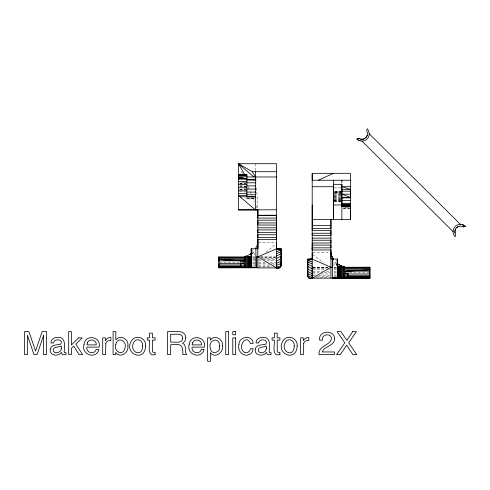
<?xml version="1.0" encoding="UTF-8"?>
<svg xmlns="http://www.w3.org/2000/svg" width="490" height="490" viewBox="0 0 490 490"><rect width="100%" height="100%" fill="white"/><g stroke="black" fill="none" stroke-linecap="round" stroke-linejoin="round"><path stroke-width="0.37" stroke-dasharray="2.45 1.84" d="M252.387 254.102L253.22 252.013L251.272 253.299M252.387 253.998L253.22 252.013L252.246 253.783M333.721 265.378L337.494 259.075M265.862 252.148L275.374 244.577M239.794 186.702L246.88 186.151M334.076 196.392L341.879 195.786M334.076 197.721L341.169 197.17M239.794 189.275L246.88 188.76M334.076 195.069L341.169 194.555M334.076 198.964L341.879 198.395M334.076 193.844L341.169 193.397M334.076 200.03L341.169 199.589M239.794 183.119L246.17 182.813M334.076 192.791L341.879 192.417M334.076 200.857L341.879 200.484M341.169 191.774L334.076 191.988L341.169 192.38M334.076 201.384L341.169 201.169M312.902 267.761L327.939 267.295M334.082 187.915L341.175 187.909M239.794 183.186L246.17 183.186M239.794 186.812L246.17 186.812M239.794 189.379L246.17 189.379M341.169 191.321L334.076 191.492L341.169 191.731M246.17 191.939L239.794 191.78M341.879 192.821L334.076 192.821L341.169 193.311M246.88 198.285L253.973 198.285M246.88 198.756L255.388 198.756M341.169 201.58L334.076 201.408M345.419 207.405L349.676 207.405M343.294 207.919L349.676 207.919M343.294 208.391L349.676 208.391M343.294 208.569L349.676 208.569M258.579 242.385L275.809 242.385M312.951 252.705L330.187 252.711M260.674 256.882L275.803 256.889M252.656 256.882L255.437 256.876M252.656 257.507L255.437 257.507M260.772 257.507L275.858 257.507M252.656 258.377L255.437 258.377M262.285 258.377L275.858 258.377M252.656 259.51L255.437 259.51M258.512 259.504L260.025 259.504M263.792 259.51L275.858 259.51M252.656 260.827L255.437 260.827M258.512 260.827L261.531 260.827M266.811 260.827L275.858 260.827M219.673 262.242L240.045 262.242M252.656 262.242L255.437 262.242M258.512 262.242L265.298 262.242M269.825 262.242L275.858 262.242M252.656 263.657L255.437 263.657M258.512 263.657L266.811 263.657M271.331 263.657L275.858 263.657M252.656 264.98L255.437 264.98M258.512 264.98L269.825 264.98M272.838 264.98L275.858 264.98M252.656 266.113L255.437 266.113M258.512 266.107L271.331 266.113M258.512 266.977L272.085 266.983M334.021 267.203L336.802 267.203M312.957 267.215L328.092 267.203M312.908 267.828L327.988 267.828M334.021 267.828L336.802 267.828M312.908 268.698L326.481 268.698M334.021 268.698L336.802 268.698M312.908 269.831L324.974 269.831M328.741 269.831L330.248 269.831M334.021 269.831L336.802 269.831M312.908 271.154L322.708 271.148M326.481 271.148L330.248 271.148M334.021 271.148L336.802 271.148M312.908 272.569L318.941 272.569M324.215 272.569L330.248 272.562M334.021 272.569L336.802 272.569M349.474 272.569L369.086 272.569M312.908 273.983L317.428 273.983M321.201 273.983L330.248 273.983M334.021 273.983L336.802 273.983M312.908 275.3L315.168 275.3M318.941 275.3L330.248 275.3M334.021 275.3L336.802 275.3M317.434 276.434L330.254 276.434M334.021 276.434L336.802 276.434M315.928 277.303L330.254 277.303M255.388 198.934L246.88 198.909L246.88 197.764M334.076 200.912L341.169 201.127M260.074 256.95L275.864 257.44M241.919 182.543L246.17 182.746M334.076 200.11L341.169 200.447M239.794 183.272L246.88 183.719M239.794 189.465L246.17 189.863M334.076 199.056L341.169 199.504M334.076 193.936L341.169 194.45M334.076 197.831L341.169 198.346M239.794 185.594L246.17 186.096M334.076 195.179L341.169 195.731M334.076 196.502L341.169 197.06M337.004 263.302L335.54 262.34L336.936 265.813M312.798 254.426L323.498 262.946M251.658 249.404L255.406 255.664M336.844 264.698L335.54 262.34L336.936 265.641M241.613 171.414L242.495 173.515M248.087 186.812L249.857 191.008M250.151 191.713L251.915 195.908M252.209 196.613L254.273 201.506M256.037 205.708L257.507 209.206M255.388 163.715L255.743 170.532M256.656 187.946L257.764 209.15"/><path stroke-width="0.73" d="M257.256 267.712L218.907 267.712L218.907 256.882L244.816 256.962L244.822 256.405A17.266 17.266 0 0 0 250.372 253.985L251.272 253.299M244.804 256.405L244.81 259.51L218.914 259.51L240.792 260.827L240.792 267.528L251.272 267.601L218.907 267.712L218.907 263.657L244.81 263.657M244.81 256.882L244.816 256.405L244.816 256.962L244.822 256.405L251.272 256.405L251.272 248.749L251.272 267.712L251.241 248.749L257.844 248.749L257.826 220.188L276.562 220.188L276.55 268.275L278.106 268.281M276.55 268.275L276.544 263.418L281.162 261.072L281.04 265.99L279.618 267.883L257.807 267.944L257.826 239.635L276.562 239.635L276.556 163.715L238.373 163.715L238.373 209.91L257.801 209.91L257.826 225.051L276.562 225.051L276.562 222.938L257.826 222.938M281.15 265.182L281.162 248.828L281.168 249.159L276.55 249.159L276.562 242.385M332.63 277.916L369.852 277.953L309.141 278.21L307.726 276.311L307.598 266.364L312.222 268.875M312.204 240.235L330.934 240.235L330.94 242.985L312.197 242.985L312.216 278.602L310.66 278.602M330.952 278.032L330.934 249.961L312.204 249.961L312.204 247.842L330.94 247.842L330.934 245.098L312.197 245.098M312.204 204.985L312.197 230.508L330.934 230.508L330.928 259.075L337.518 259.075L337.494 277.848M312.204 219.545L350.387 219.545L350.387 173.307L312.204 173.356L312.204 180.24L350.387 180.234M312.216 278.602L312.222 266.358L307.598 264.018M332.937 258.42A17.266 17.266 0 0 1 330.934 252.711L330.915 252.711A17.266 17.266 0 0 0 332.918 258.42L332.63 267.203L330.94 267.203L312.204 259.155L307.591 259.155L307.616 275.503M341.879 219.545L341.879 184.326L333.365 184.326L333.365 219.545L333.365 180.24M337.696 278.032L337.696 266.732M337.947 278.032L337.947 266.732M338.296 278.032L338.296 266.732M338.737 278.032L338.737 266.732M339.27 278.032L339.27 266.732M339.882 278.032L339.882 266.732M340.575 278.032L340.575 266.732M341.334 278.032L341.334 266.732M344.005 206.535L341.879 206.492L341.879 184.326M342.155 278.032L342.155 266.732M343.037 278.032L343.037 266.732M337.494 265.868L338.388 264.312A17.266 17.266 0 0 0 343.955 266.732L343.955 278.032L343.955 273.983L369.852 273.983L369.858 267.203L343.949 267.283L343.937 266.732A17.266 17.266 0 0 1 338.388 264.312L337.494 263.62M350.387 219.545L350.387 204.244L341.879 204.244M350.387 197.825L341.879 197.825L350.387 197.36L350.387 189.348L341.879 186.684L350.387 186.684M332.63 259.075L332.63 278.032L369.858 278.038L369.858 267.203L369.846 267.828L343.949 267.828L343.937 266.732L337.494 266.732L337.494 259.075L337.494 278.032L369.858 278.038L369.846 273.983M343.949 267.828L343.949 266.732L343.955 271.154L369.852 271.148M347.974 277.848L347.974 271.154L369.852 269.831L343.949 269.831L343.949 266.829M244.822 256.405L244.816 257.507L218.914 257.507L218.907 256.882L218.92 260.827L244.81 260.827L244.81 259.51M307.916 270.241L307.892 259.155M257.814 267.712L218.907 267.712M278.112 267.712L278.89 268.171M463.075 226.833L465.5 226.417L463.081 226.846C458.444 224.034 452.76 229.675 455.608 234.318C455.706 240.363 452.876 233.062 453.048 231.574L362.012 141.145L358.362 140.177L356.855 139.013L359.274 138.59C363.917 141.445 369.552 135.755 366.747 131.118L367.169 128.705L368.327 130.218L369.301 133.862L460.343 224.291M281.046 260.484L281.15 258.359M281.046 262.279L281.15 260.276M281.046 263.822L281.15 261.887M281.046 265.01L281.15 263.265M281.046 265.752L281.15 264.324M343.949 267.283L343.949 266.732M367.292 135.277L365.883 137.733M455.596 228.842L455.045 230.165L455.057 232.989M280.739 266.468L281.04 265.99L276.544 266.977M255.406 248.749L255.841 248.099A17.266 17.266 0 0 0 257.85 242.385L257.85 242.385M456.466 227.709L458.928 226.3M280.739 266.732L279.625 267.865L278.871 267.908M312.216 278.271L330.94 267.203M276.544 258.555L281.168 256.037M281.162 258.555L276.544 261.072L276.544 263.418M276.544 256.037L281.168 253.691M318.377 180.24L333.365 173.356M276.544 253.691L281.168 251.676M276.544 265.427L281.162 263.418M255.841 248.099L256.129 267.712L256.129 256.876L257.826 256.876L276.562 248.828L278.173 248.865M364.75 138.603L363.427 139.154L360.597 139.142M254.806 179.965L255.388 179.732L255.388 171.721M276.544 251.676L281.168 250.133L276.55 249.159M312.204 252.705L312.216 259.486L307.598 260.46L312.216 262.003M356.855 139.019L359.274 138.597M347.974 271.154L343.955 271.821L347.974 273.983L343.955 273.567M244.81 263.24L240.792 263.663L244.81 261.495L244.816 256.509L244.81 258.377L218.914 258.377M307.714 268.728L307.616 259.155L307.598 259.486L312.216 259.155L308.339 259.155M280.427 248.828L276.562 248.828L281.168 249.159M343.955 271.154L369.852 269.831M341.879 206.492L350.387 206.241L341.879 206.241M310.593 259.192L312.204 259.155L309.564 259.192M255.388 196.851L246.88 196.851L246.88 174.789L238.373 174.869L246.88 174.869M238.373 178.948L246.88 178.887L238.373 176.768L246.88 176.768M238.373 209.91L276.556 209.793M218.914 267.632L240.792 267.528M337.494 278.008L369.858 278.038M240.792 267.632L256.129 267.589M276.556 176.976L246.825 176.976M276.225 215.3L257.826 215.324L257.801 209.793L257.826 218.075L276.562 218.075M245.012 175.083L238.373 163.715L252.368 171.721L276.556 171.714M238.373 175.34L246.88 175.34M238.373 178.887L246.88 178.887L238.373 177.619M246.88 179.732L255.756 179.732M246.88 179.965L255.756 179.965M238.373 181.539L246.88 181.539M246.88 182.794L255.756 182.794M238.373 184.552L246.88 184.552M246.88 185.9L255.756 185.9M312.204 186.727L333.365 186.727M238.373 187.725L246.88 187.725M246.88 189.073L255.756 189.073M341.879 189.348L350.387 189.348M238.373 190.831L246.88 190.831M341.879 191.18L350.387 191.18M246.88 192.086L255.756 192.086M238.373 193.66L246.88 193.66M350.387 194.193L341.879 194.193L350.387 197.36M246.88 194.738L255.388 194.738M246.88 195.345L238.373 195.345L255.388 209.91L255.756 176.976M240.057 196.79L255.388 196.79M341.879 200.465L350.387 200.465M341.879 203.301L350.387 203.301M333.365 204.985L350.387 204.985L341.879 205.665L350.387 205.708M257.826 215.324L276.556 215.3L276.562 220.188M312.204 225.651L330.934 225.651M257.826 227.795L276.562 227.795M312.197 228.395L330.94 228.395L330.934 219.545L330.934 235.371L312.197 235.371L312.204 233.258L330.94 233.258M276.562 229.908L257.826 229.908L257.826 232.658L276.562 232.658M276.562 234.771L257.826 234.771L257.826 237.521L276.562 237.521M312.197 238.122L330.94 238.122M307.598 259.486L312.216 259.486M218.907 264.98L244.81 264.98L244.81 267.712L244.81 261.495L240.792 260.827M218.914 266.113L244.81 266.113M218.914 266.474L240.792 266.474M218.914 266.983L244.81 266.983M218.914 267.528L257.213 267.522M343.949 268.698L369.852 268.698M343.955 275.3L369.852 275.3M343.955 276.434L369.852 276.434M347.974 276.801L369.852 276.801M343.955 277.303L369.852 277.303M332.63 277.848L369.852 277.848M337.494 277.928L369.852 277.953M238.373 174.691L246.88 174.789M279.202 248.865L276.562 248.828L281.168 248.828L281.046 258.408L281.021 256.932M255.388 209.793L257.801 209.793M218.914 259.51L244.81 260.827M308.026 277.058L309.141 278.185L309.894 278.228M238.373 178.274L246.88 178.887M465.5 226.429L463.987 225.259L460.343 224.279A7.295 7.295 0 0 0 453.048 231.574M312.216 277.297L307.726 276.311L308.026 276.789L307.616 273.585M358.362 140.171L360.126 140.9M462.229 224.543L463.987 225.271M307.598 262.003L312.216 264.018M307.598 273.739L312.222 275.754M307.598 271.393L312.222 273.739M307.598 268.875L312.222 271.393M257.826 256.876L276.55 267.944M309.135 277.873L309.87 278.498M238.373 163.715L253.869 176.976M332.918 258.42L333.359 259.075M252.368 171.721L255.388 176.976M250.372 253.985L251.272 255.547M307.922 275.362L307.616 272.207M307.922 273.983L307.616 270.603M307.916 272.25L307.616 268.679M257.826 239.941L257.832 248.749M307.616 274.645L307.72 276.078M341.879 180.228L341.879 183.064M312.204 173.356L312.204 249.961M251.064 256.405L251.064 267.712M250.813 256.405L250.813 267.712M250.47 256.405L250.47 267.712M250.023 256.405L250.023 267.712M249.496 256.405L249.496 267.712M248.883 256.405L248.883 267.712M248.191 256.405L248.191 267.712M247.432 256.405L247.432 267.712M246.605 256.405L246.605 267.712M245.729 256.405L245.729 267.712M218.92 260.827L218.92 262.242M369.301 133.862A7.295 7.295 0 0 1 362.012 141.157M43.653 335.209L43.592 354.613L46.55 354.613L46.55 331.608L42.134 331.608L35.574 351.06L28.965 331.608L24.5 331.608L24.5 354.613L27.477 354.613L27.397 335.209L34.006 354.613L37.093 354.613L43.653 335.209M219.496 346.124C221.186 352.347 211.3 355.642 210.461 348.611C207.301 339.95 219.93 335.932 219.496 346.124M115.775 344.525C113.245 351.128 122.831 356.616 124.705 348.733C128.086 341.254 117.429 335.638 115.775 344.525M127.872 345.909C129.189 352.567 120.087 358.864 115.701 352.469L115.701 354.613L113.104 354.613L113.104 331.528L115.842 331.528L115.842 339.876C120.117 334.18 129.195 339.252 127.872 345.909M145.646 345.873C144.997 363.5 122.194 353.125 132.165 339.864A6.921 6.921 0 0 1 136.208 337.512C141.261 336.25 146.21 340.734 145.646 345.873M238.912 344.605C237.093 350.901 243.61 357.767 249.784 354.233A5.758 5.758 0 0 0 252.313 351.569L253.14 348.678L250.396 348.678C250.065 351.208 247.72 353.253 245.135 352.579A3.461 3.461 0 0 1 242.85 350.969C238.171 345.303 246.758 333.825 250.396 343.478L253.14 343.478C253.024 334.505 238.636 336.171 238.912 344.605M297.197 345.873C296.548 363.5 273.745 353.125 283.71 339.864A6.921 6.921 0 0 1 287.759 337.512C292.806 336.25 297.761 340.734 297.197 345.873M83.998 344.623C80.96 354.662 96.365 359.96 98.943 349.352L96.169 349.352C94.809 354.938 85.738 353.076 86.883 347.128L99.176 347.128C101.504 336.299 85.027 333.794 83.998 344.623M189.183 344.623C186.145 354.662 201.555 359.96 204.128 349.352L201.359 349.352C199.994 354.938 190.929 353.076 192.068 347.128L204.367 347.128C206.694 336.299 190.218 333.794 189.183 344.623M222.374 345.86C223.85 352.475 215.079 358.833 210.424 352.733L210.424 361.302L207.607 361.302L207.607 337.916L210.351 337.916L210.351 340.146C214.43 334.137 223.618 339.215 222.374 345.86M182.641 338.106C182.703 344.06 174.164 341.732 170.692 342.149L170.692 334.284C174.152 334.817 182.494 332.165 182.641 338.106M50.231 349.113C48.92 355.569 58.396 357.124 61.464 352.39L61.948 353.939L62.806 354.717L66.003 354.693L66.003 352.61L64.6 352.635L64.141 351.734C64.766 346.363 65.954 336.434 57.502 337.432C54.286 337.285 50.709 339.38 51.003 342.963L53.631 342.963C53.704 339.576 58.022 339.215 60.374 340.464L61.146 341.31L61.403 342.553L60.723 344.182C57.232 345.119 51.174 344.415 50.231 349.113M255.266 349.113C253.955 355.569 263.43 357.124 266.499 352.39L266.983 353.939L267.84 354.717L271.037 354.693L271.037 352.61L269.635 352.635L269.175 351.734C269.8 346.363 270.988 336.434 262.536 337.432C259.32 337.285 255.743 339.38 256.037 342.963L258.665 342.963C258.738 339.576 263.057 339.215 265.409 340.464L266.18 341.31L266.438 342.553L265.758 344.182C262.266 345.119 256.209 344.415 255.266 349.113M334.584 338.829C334.548 346.148 324.294 345.854 322.224 351.955L334.474 351.955L334.474 354.613L319.076 354.613C317.888 345.683 329.697 345.854 331.467 338.951C331.571 332.581 321.183 333.984 322.487 340.146L319.621 340.146C318.047 330.376 334.75 329.225 334.584 338.829M142.7 345.952C142.535 358.717 128.013 351.477 134.089 341.787A3.834 3.834 0 0 1 136.643 339.938C140.312 338.89 143.172 342.479 142.7 345.952M294.251 345.952C294.08 358.717 279.557 351.477 285.639 341.787A3.834 3.834 0 0 1 288.194 339.938C291.856 338.89 294.723 342.479 294.251 345.952M185.808 337.812L184.951 341.193L182.562 343.306C186.929 344.893 184.491 350.338 186.071 353.59L186.684 354.613L182.862 354.613C183.064 344.537 180.975 343.692 170.692 344.746L170.692 354.613L167.574 354.613L167.574 331.608C173.013 332.134 185.477 328.821 185.808 337.812M61.324 348.347C61.55 352.188 55.462 354.46 53.306 351.244C52.02 346.259 58.616 347.575 61.324 346.081L61.324 348.347M266.358 348.347C266.585 352.188 260.496 354.46 258.34 351.244C257.054 346.259 263.651 347.575 266.358 346.081L266.358 348.347M105.822 343.288L105.534 354.613L102.716 354.613L102.716 337.843L105.393 337.843L105.393 340.74C106.41 338.755 108.566 337.102 110.875 337.543L110.875 340.519C108.78 340.085 106.502 341.169 105.822 343.288M303.733 343.288L303.445 354.613L300.627 354.613L300.627 337.843L303.304 337.843L303.304 340.74C304.315 338.755 306.471 337.102 308.786 337.543L308.786 340.519C306.685 340.085 304.413 341.169 303.733 343.288M87.349 342.914L86.963 344.887L96.279 344.887C96.83 339.674 88.966 338.014 87.349 342.914M192.539 342.914L192.147 344.887L201.47 344.887C202.021 339.674 194.156 338.014 192.539 342.914M352.69 331.608L346.859 340.409L340.985 331.608L337.089 331.608L344.807 342.822L336.569 354.613L340.329 354.613L346.706 345.156L352.904 354.613L356.775 354.613L348.678 342.822L356.401 331.608L352.69 331.608M78.645 337.843L71.411 344.966L71.411 331.608L68.698 331.608L68.698 354.613L71.411 354.613L71.411 348.317L73.776 346.154L79.006 354.613L82.608 354.613L75.828 344.121L82.247 337.843L78.645 337.843M155.091 354.613C146.535 357.094 149.989 344.409 149.56 340.146L147.294 340.146L147.294 337.843L149.56 337.843L149.56 333.157L152.415 333.157L152.415 337.843L155.091 337.843L155.091 340.146L152.415 340.146L152.415 351.091L153.009 352.267L155.091 352.39L155.091 354.613M279.888 354.613C271.331 357.094 274.786 344.409 274.357 340.146L272.091 340.146L272.091 337.843L274.357 337.843L274.357 333.157L277.211 333.157L277.211 337.843L279.888 337.843L279.888 340.146L277.211 340.146L277.211 351.091L277.805 352.267L279.888 352.39L279.888 354.613M228.561 331.608L225.743 331.608L225.743 354.613L228.561 354.613L228.561 331.608M235.659 331.608L232.793 331.608L232.793 334.805L235.659 334.805L235.659 331.608M235.659 337.916L232.793 337.916L232.793 354.613L235.659 354.613L235.659 337.916"/></g></svg>
